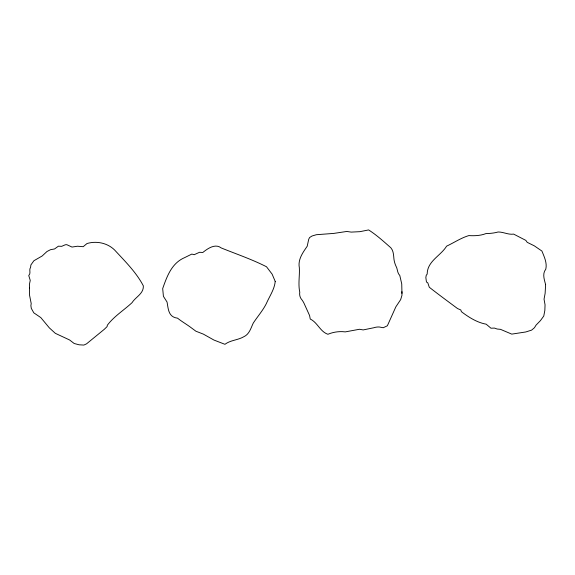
<?xml version="1.0" encoding="UTF-8"?>
<svg xmlns="http://www.w3.org/2000/svg" width="575" height="575" viewBox="0 0 575 575"><rect width="100%" height="100%" fill="white"/><g stroke="black" fill="none" stroke-linecap="round" stroke-linejoin="round"><path stroke-width="0.86" d="M401.954 293.394L401.745 283.949L399.783 275.454C397.066 272.952 397.749 268.856 395.866 265.894A24.617 24.617 0 0 1 393.933 258.958C393.566 255.077 393.537 250.923 390.849 247.789C383.762 241.557 376.69 235.096 368.625 229.928L359.914 231.667L351.203 232.106L346.84 231.452L333.773 233.407L316.343 234.715L311.988 236.023L309.587 237.547L308.717 239.293L307.194 246.265C302.817 252.605 297.699 259.548 299.352 267.828C299.783 275.928 298.008 284.201 299.783 292.229A8.984 8.984 0 0 0 301.092 298.77A22.533 22.533 0 0 1 302.752 301.027L303.054 301.508A22.533 22.533 0 0 1 304.577 304.506L309.587 315.538L310.241 319.024C317.587 322.496 320.074 331.624 327.887 334.276L330.668 333.256A34.392 34.392 0 0 1 342.362 331.646L345.316 331.883L359.476 329.267L363.184 329.921L373.858 327.743A14.77 14.77 0 0 1 379.335 327.002L383.223 327.743L387.363 325.781L395.859 306.827L400.653 299.64L401.961 295.284L401.939 291.662M29.562 287.924L29.555 295.219L31.208 303.571L30.885 305.67L31.316 308.394L33.81 312.836L40.811 317.594L49.321 327.851L55.308 333.32L69.604 339.976L74.182 343.498L79.077 344.792L83.885 345.072L86.523 343.85L104.219 329.374L107.094 326.593L107.338 325.213C114.181 316.178 123.848 310.284 132.034 302.68C135.614 296.908 143.8 293.717 143.347 285.868C136.239 272.255 124.919 261.201 114.612 250.003C107.547 243.045 96.636 240.623 86.983 243.548L83.203 246.697L77.46 246.229L72.012 247.056L66.772 244.67L65.234 244.792L61.69 246.33L58.406 246.186L54.539 248.961L50.507 249.694L46.977 251.512L42.162 255.99L33.911 260.727L30.906 264.91L30.568 267.418C28.635 269.783 31.309 273.161 28.75 275.533L30.238 280.37L29.404 284.452L29.562 287.924M545.617 284.632L545.122 293.387L544.043 299.165L545.05 304.808L544.841 310.435L543.777 316.027L540.464 320.591L536.029 325.155L534.455 327.721L531.645 330.107L525.773 331.969L511.75 334.118L500.458 329.331L497.159 329.029L494.435 328.081L490.949 328.203L486.17 324.185C477.02 322.532 468.69 317.235 461.387 311.672L460.827 309.968L457.571 308.574C448.141 301.559 438.574 294.529 429.295 287.256L427.814 282.878L426.449 281.994L425.845 277.538L426.255 275.267L427.175 274.11C427.254 261.086 440.63 255.918 446.617 246.15C454.113 242.628 460.884 237.993 468.819 235.592C474.512 235.93 480.52 235.707 485.918 233.601C490.037 233.486 494.126 233.141 498.108 231.991C503.527 231.912 508.235 234.916 513.669 234.118L525.837 240.379L527.203 242.327L534.297 245.834L541.93 251.067C544.194 256.766 547.271 262.847 545.797 269.179C542.088 273.772 544.317 279.565 545.617 284.632M275.217 281.427C274.447 289.484 269.488 296.298 266.34 303.6C262.825 310.601 257.614 316.451 253.259 323.085C250.851 328.145 249.334 334.319 243.735 336.77C237.763 340.22 230.525 340.084 224.933 344.31L213.95 340.055L203.334 334.111L195.917 331.222L191.877 328.239C187.263 324.674 182.203 321.885 177.531 318.169C168.274 317.041 168.36 309.027 167.045 302.033L163.415 296.333L162.689 288.571C166.987 276.352 171.681 263.07 184.726 257.586L191.827 254.085L194.221 254.682L199.518 252.288L202.817 252.468C207.704 248.537 215.208 243.239 221.217 247.94C236.505 254.114 251.872 259.311 266.512 266.764L272.14 274.167L275.217 281.427"/></g></svg>
